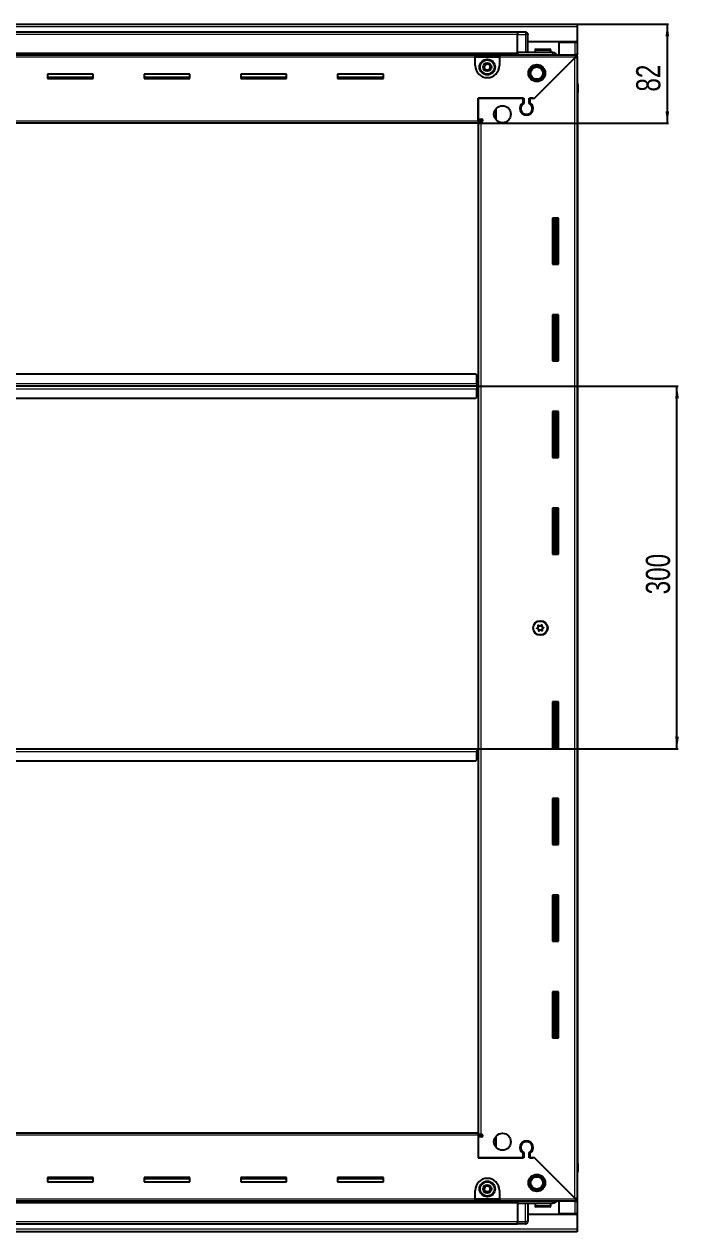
# Model space of a CAD drawing. Header units: millimetres. Extents: x -659 to 3930, y -2010 to 1462.
# Drawn here: x 3388 to 3930, y 274 to 1273 of the extents above; entities that cross this region are included whole.
import ezdxf

# ---------------------------------------------------------------- set-up
doc = ezdxf.new("R2010")
doc.units = ezdxf.units.MM
doc.layers.add('FORMAT', color=7, linetype='Continuous')
doc.styles.add('SLDTEXTSTYLE0', font='TXT', dxfattribs={"width": 0.75})
doc.dimstyles.new('SLDDIMSTYLE0', dxfattribs={"dimtxt": 20, "dimasz": 10, "dimexe": 0, "dimexo": 0.0625, "dimgap": 5, "dimtad": 2, "dimdec": 1, "dimrnd": 1e-09, "dimzin": 12, "dimdsep": 46, "dimtxsty": 'SLDTEXTSTYLE0', "dimsah": 1, "dimcen": 0.09, "dimadec": 0, "dimazin": 3, "dimtfac": 1, "dimtofl": 0, "dimtmove": 0, "dimatfit": 3, "dimfxl": 0, "dimfrac": 2, "dimtolj": 1, "dimtzin": 12, "dimarcsym": 0})

# ---------------------------------------------------------------- blocks, each defined once
blk = doc.blocks.new('_D_7')
at = {"layer": 'FORMAT'}
for p, q in [((3845.5, 1272.83), (3920.99, 1272.83)), ((3919.99, 1272.83), (3919.99, 1190.83)), ((3763.5, 1190.83), (3920.99, 1190.83))]:
    blk.add_line(p, q, dxfattribs=at)
for points in [[(3919.99, 1272.83), (3918.45, 1262.83), (3921.53, 1262.83)], [(3919.99, 1190.83), (3921.53, 1200.83), (3918.45, 1200.83)]]:
    blk.add_solid(points, dxfattribs=at)
at = {"layer": 'FORMAT', "insert": (3894.21, 1217.05), "char_height": 20, "attachment_point": 1, "rotation": 90, "style": 'SLDTEXTSTYLE0'}
blk.add_mtext('82', dxfattribs=at)
blk = doc.blocks.new('_D_8')
at = {"layer": 'FORMAT'}
for p, q in [((3762.5, 973.33), (3928.99, 973.33)), ((3927.99, 673.33), (3927.99, 973.33)), ((3762.5, 673.33), (3928.99, 673.33))]:
    blk.add_line(p, q, dxfattribs=at)
for points in [[(3927.99, 973.33), (3926.45, 963.33), (3929.53, 963.33)], [(3927.99, 673.33), (3929.53, 683.33), (3926.45, 683.33)]]:
    blk.add_solid(points, dxfattribs=at)
at = {"layer": 'FORMAT', "insert": (3902.21, 801.16), "char_height": 20, "attachment_point": 1, "rotation": 90, "style": 'SLDTEXTSTYLE0'}
blk.add_mtext('300', dxfattribs=at)

msp = doc.modelspace()

# ---------------------------------------------------------------- linework, layer by layer
at = {"color": 7, "linetype": 'Continuous', "lineweight": 25}
for p, q in [((2846.49, 1272.83), (3845.49, 1272.83)), ((3845.49, 1272.83), (3845.49, 1270.73)), ((3845.49, 1270.73), (3845.49, 1258.33)), ((3795.99, 1266.18), (2895.99, 1266.18)), ((3795.99, 1266.33), (3795.99, 1266.33)), ((3802.49, 1266.33), (3795.99, 1266.33)), ((3802.49, 1266.33), (3795.99, 1266.33)), ((3795.99, 1266.33), (3795.99, 1264.33)), ((3795.99, 1249.33), (3795.99, 1264.33)), ((3804.49, 1264.33), (3804.49, 1264.33)), ((3804.49, 1249.33), (3804.49, 1264.33)), ((3824.99, 1249.33), (3795.99, 1249.33)), ((3795.99, 1249.33), (3795.99, 1248.83)), ((3795.99, 1249.3), (3796.06, 1247.58)), ((3845.49, 1258.33), (3804.49, 1258.33)), ((3810.49, 1251.23), (3810.49, 1249.33)), ((3811.29, 1252.03), (3822.69, 1252.03)), ((3823.49, 1249.33), (3823.49, 1251.23)), ((3830.49, 1247.58), (3830.49, 1257.83)), ((3830.49, 1257.83), (3843.39, 1257.83)), ((3843.39, 1257.83), (3845.49, 1257.83)), ((3843.99, 1257.83), (3843.99, 1258.33)), ((3845.49, 1257.83), (3845.49, 1258.33)), ((3845.49, 1257.83), (3845.49, 1247.58)), ((2895.99, 1248.18), (3795.99, 1248.18)), ((2930.99, 1247.58), (3760.99, 1247.58)), ((3760.99, 1245.48), (3760.99, 1247.58)), ((3760.99, 1247.58), (3780.99, 1247.58)), ((3760.99, 1246.08), (3780.99, 1246.08)), ((3760.99, 1238.58), (3760.99, 1245.48)), ((3780.99, 1247.58), (3844.49, 1247.58)), ((3780.99, 1247.58), (3780.99, 1245.48)), ((3780.99, 1245.48), (3780.99, 1238.58)), ((3843.39, 1244.98), (3809.29, 1210.88)), ((3809.99, 1211.58), (3843.89, 1245.48)), ((3843.99, 1245.58), (3845.49, 1245.58)), ((3844.49, 1246.08), (3844.49, 1247.58)), ((3844.49, 1247.58), (3845.49, 1247.58)), ((3844.49, 1246.08), (3845.49, 1246.08)), ((3845.49, 1246.08), (3845.49, 1247.58)), ((3845.49, 1246.08), (3845.49, 1245.58)), ((3845.49, 1245.58), (3845.49, 301.08)), ((3444.99, 1231.33), (3406.99, 1231.33)), ((3406.99, 1231.33), (3406.99, 1227.83)), ((3444.99, 1227.83), (3444.99, 1231.33)), ((3524.99, 1231.33), (3486.99, 1231.33)), ((3486.99, 1231.33), (3486.99, 1227.83)), ((3524.99, 1227.83), (3524.99, 1231.33)), ((3604.99, 1231.33), (3566.99, 1231.33)), ((3566.99, 1231.33), (3566.99, 1227.83)), ((3604.99, 1227.83), (3604.99, 1231.33)), ((3684.99, 1231.33), (3646.99, 1231.33)), ((3646.99, 1231.33), (3646.99, 1227.83)), ((3684.99, 1227.83), (3684.99, 1231.33)), ((3444.99, 1228.58), (3406.99, 1228.58)), ((3406.99, 1227.83), (3444.99, 1227.83)), ((3524.99, 1228.58), (3486.99, 1228.58)), ((3486.99, 1227.83), (3524.99, 1227.83)), ((3604.99, 1228.58), (3566.99, 1228.58)), ((3566.99, 1227.83), (3604.99, 1227.83)), ((3684.99, 1228.58), (3646.99, 1228.58)), ((3646.99, 1227.83), (3684.99, 1227.83)), ((3845.49, 1224.15), (3845.49, 1224.15)), ((3845.99, 1222.83), (3845.99, 1216.33)), ((3845.99, 1216.33), (3845.99, 1222.83)), ((3763.49, 1211.58), (3763.49, 1194.33)), ((3800.49, 1211.58), (3763.49, 1211.58)), ((3763.49, 1211.58), (3801.19, 1211.58)), ((3763.49, 1192.93), (3763.49, 1211.58)), ((3800.49, 1211.58), (3800.49, 1207.69)), ((3801.19, 1211.58), (3801.19, 1207.29)), ((3805.79, 1211.58), (3809.99, 1211.58)), ((3805.79, 1207.29), (3805.79, 1211.58)), ((3808.59, 1211.58), (3806.49, 1211.58)), ((3806.49, 1207.69), (3806.49, 1211.58)), ((3809.29, 1210.88), (3808.59, 1211.58)), ((3845.49, 1216.33), (3845.99, 1216.33)), ((3845.84, 330.33), (3845.84, 1216.33)), ((3845.99, 1216.33), (3845.99, 1216.33)), ((3845.99, 1216.33), (3845.99, 1216.33)), ((3777.99, 1202.66), (3777.99, 1194)), ((3763.49, 1190.83), (2928.49, 1190.83)), ((3763.49, 1194.33), (3766.34, 1194.33)), ((3765.49, 1193.33), (3763.49, 1193.33)), ((3763.49, 1192.93), (3763.49, 1190.83)), ((3763.49, 1192.33), (3765.59, 1192.33)), ((3763.49, 1190.83), (3763.49, 355.83)), ((3765.49, 1192.33), (3765.49, 1193.33)), ((3766.34, 1192.33), (3765.59, 1192.33)), ((3805.49, 1198.72), (3805.49, 1197.96)), ((3824.99, 1112.33), (3824.99, 1074.33)), ((3829.99, 1112.33), (3824.99, 1112.33)), ((3826.01, 1112.33), (3826.01, 1074.33)), ((3826.05, 1112.33), (3826.05, 1074.33)), ((3827.84, 1112.33), (3827.84, 1074.33)), ((3829.99, 1074.33), (3829.99, 1112.33)), ((3824.99, 1074.33), (3829.99, 1074.33)), ((3824.99, 1032.33), (3824.99, 994.33)), ((3829.99, 1032.33), (3824.99, 1032.33)), ((3826.01, 1032.33), (3826.01, 994.33)), ((3826.05, 1032.33), (3826.05, 994.33)), ((3827.84, 1032.33), (3827.84, 994.33)), ((3829.99, 994.33), (3829.99, 1032.33)), ((3824.99, 994.33), (3829.99, 994.33)), ((3761.49, 983.33), (2930.49, 983.33)), ((3762.49, 982.33), (3761.49, 983.33)), ((3762.49, 975.43), (3762.49, 982.33)), ((3762.49, 973.33), (2929.49, 973.33)), ((3762.74, 976.18), (3762.49, 976.18)), ((3762.49, 975.43), (3762.49, 973.33)), ((3762.49, 973.33), (3762.49, 971.23)), ((3762.49, 964.33), (3762.49, 971.23)), ((3762.49, 970.48), (3762.74, 970.48)), ((3762.74, 973.33), (3762.74, 976.18)), ((3762.74, 970.48), (3762.74, 973.33)), ((3763.49, 973.33), (3762.74, 973.33)), ((2930.49, 963.33), (3761.49, 963.33)), ((3761.49, 963.33), (3762.49, 964.33)), ((3824.99, 952.33), (3824.99, 914.33)), ((3829.99, 952.33), (3824.99, 952.33)), ((3826.01, 952.33), (3826.01, 914.33)), ((3826.05, 952.33), (3826.05, 914.33)), ((3827.84, 952.33), (3827.84, 914.33)), ((3829.99, 914.33), (3829.99, 952.33)), ((3824.99, 914.33), (3829.99, 914.33)), ((3824.99, 872.33), (3824.99, 834.33)), ((3829.99, 872.33), (3824.99, 872.33)), ((3826.01, 872.33), (3826.01, 834.33)), ((3826.05, 872.33), (3826.05, 834.33)), ((3827.84, 872.33), (3827.84, 834.33)), ((3829.99, 834.33), (3829.99, 872.33)), ((3824.99, 834.33), (3829.99, 834.33)), ((3824.99, 712.33), (3824.99, 674.33)), ((3829.99, 712.33), (3824.99, 712.33)), ((3826.01, 712.33), (3826.01, 674.33)), ((3826.05, 712.33), (3826.05, 674.33)), ((3827.84, 712.33), (3827.84, 674.33)), ((3829.99, 674.33), (3829.99, 712.33)), ((2929.49, 673.33), (3762.49, 673.33)), ((3762.49, 673.33), (3762.49, 671.23)), ((3762.49, 664.33), (3762.49, 671.23)), ((3762.49, 670.48), (3762.74, 670.48)), ((3762.74, 670.48), (3762.74, 673.33)), ((3762.74, 673.33), (3763.49, 673.33)), ((3824.99, 674.33), (3829.99, 674.33)), ((2930.49, 663.33), (3761.49, 663.33)), ((3761.49, 663.33), (3762.49, 664.33)), ((3824.99, 632.33), (3824.99, 594.33)), ((3829.99, 632.33), (3824.99, 632.33)), ((3826.01, 632.33), (3826.01, 594.33)), ((3826.05, 632.33), (3826.05, 594.33)), ((3827.84, 632.33), (3827.84, 594.33)), ((3829.99, 594.33), (3829.99, 632.33)), ((3824.99, 594.33), (3829.99, 594.33)), ((3824.99, 552.33), (3824.99, 514.33)), ((3829.99, 552.33), (3824.99, 552.33)), ((3826.01, 552.33), (3826.01, 514.33)), ((3826.05, 552.33), (3826.05, 514.33)), ((3827.84, 552.33), (3827.84, 514.33)), ((3829.99, 514.33), (3829.99, 552.33)), ((3824.99, 514.33), (3829.99, 514.33)), ((3824.99, 472.33), (3824.99, 434.33)), ((3829.99, 472.33), (3824.99, 472.33)), ((3826.01, 472.33), (3826.01, 434.33)), ((3826.05, 472.33), (3826.05, 434.33)), ((3827.84, 472.33), (3827.84, 434.33)), ((3829.99, 434.33), (3829.99, 472.33)), ((3824.99, 434.33), (3829.99, 434.33)), ((2928.49, 355.83), (3763.49, 355.83)), ((3763.49, 355.83), (3763.49, 353.73)), ((3765.59, 354.33), (3763.49, 354.33)), ((3763.49, 353.73), (3763.49, 335.08)), ((3763.49, 353.33), (3765.49, 353.33)), ((3763.49, 352.33), (3763.49, 335.08)), ((3766.34, 352.33), (3763.49, 352.33)), ((3765.49, 353.33), (3765.49, 354.33)), ((3765.59, 354.33), (3766.34, 354.33)), ((3777.99, 352.66), (3777.99, 344)), ((3805.49, 348.7), (3805.49, 347.94)), ((3763.49, 335.08), (3800.49, 335.08)), ((3801.19, 335.08), (3763.49, 335.08)), ((3800.49, 338.97), (3800.49, 335.08)), ((3801.19, 339.37), (3801.19, 335.08)), ((3805.79, 335.08), (3805.79, 339.37)), ((3809.99, 335.08), (3805.79, 335.08)), ((3806.49, 335.08), (3806.49, 338.97)), ((3806.49, 335.08), (3808.59, 335.08)), ((3808.59, 335.08), (3809.29, 335.78)), ((3809.29, 335.78), (3843.39, 301.68)), ((3843.89, 301.18), (3809.99, 335.08)), ((3845.49, 330.33), (3845.99, 330.33)), ((3845.99, 330.33), (3845.99, 330.33)), ((3845.99, 323.83), (3845.99, 330.33)), ((3845.99, 330.33), (3845.99, 323.83)), ((3444.99, 318.83), (3406.99, 318.83)), ((3406.99, 318.83), (3406.99, 315.33)), ((3406.99, 318.08), (3444.99, 318.08)), ((3406.99, 315.33), (3444.99, 315.33)), ((3444.99, 315.33), (3444.99, 318.83)), ((3524.99, 318.83), (3486.99, 318.83)), ((3486.99, 318.83), (3486.99, 315.33)), ((3486.99, 318.08), (3524.99, 318.08)), ((3486.99, 315.33), (3524.99, 315.33)), ((3524.99, 315.33), (3524.99, 318.83)), ((3604.99, 318.83), (3566.99, 318.83)), ((3566.99, 318.83), (3566.99, 315.33)), ((3566.99, 318.08), (3604.99, 318.08)), ((3566.99, 315.33), (3604.99, 315.33)), ((3604.99, 315.33), (3604.99, 318.83)), ((3684.99, 318.83), (3646.99, 318.83)), ((3646.99, 318.83), (3646.99, 315.33)), ((3646.99, 318.08), (3684.99, 318.08)), ((3646.99, 315.33), (3684.99, 315.33)), ((3684.99, 315.33), (3684.99, 318.83)), ((3760.99, 301.18), (3760.99, 308.08)), ((3760.99, 299.08), (3760.99, 301.18)), ((3780.99, 300.58), (3760.99, 300.58)), ((3780.99, 308.08), (3780.99, 301.18)), ((3780.99, 301.18), (3780.99, 299.08)), ((3843.99, 301.08), (3845.49, 301.08)), ((3844.49, 300.58), (3844.49, 299.08)), ((3845.49, 300.58), (3844.49, 300.58)), ((3845.49, 301.08), (3845.49, 300.58)), ((3845.49, 300.58), (3845.49, 299.08)), ((3795.99, 298.48), (2895.99, 298.48)), ((3760.99, 299.08), (2930.99, 299.08)), ((3780.99, 299.08), (3760.99, 299.08)), ((3844.49, 299.08), (3780.99, 299.08)), ((3796.06, 299.08), (3795.99, 297.36)), ((3795.99, 297.33), (3795.99, 297.83)), ((3824.99, 297.33), (3795.99, 297.33)), ((3795.99, 297.33), (3795.99, 282.33)), ((3804.49, 297.33), (3804.49, 282.33)), ((3810.49, 297.33), (3810.49, 295.43)), ((3818.28, 294.63), (3811.29, 294.63)), ((3822.69, 294.63), (3818.28, 294.63)), ((3823.49, 295.43), (3823.49, 297.33)), ((3830.49, 288.83), (3830.49, 299.08)), ((3845.49, 299.08), (3844.49, 299.08)), ((3845.49, 299.08), (3845.49, 288.83)), ((2895.99, 280.48), (3795.99, 280.48)), ((3795.99, 280.33), (3795.99, 282.33)), ((3795.99, 280.33), (3795.99, 280.33)), ((3802.49, 280.33), (3795.99, 280.33)), ((3795.99, 280.33), (3795.99, 280.33)), ((3802.49, 280.33), (3795.99, 280.33)), ((3803.81, 280.83), (3803.81, 280.83)), ((3804.49, 288.33), (3845.49, 288.33)), ((3843.39, 288.83), (3830.49, 288.83)), ((3845.49, 288.83), (3843.39, 288.83)), ((3843.99, 288.33), (3843.99, 288.83)), ((3845.49, 288.33), (3845.49, 288.83)), ((3845.49, 288.33), (3845.49, 275.93)), ((3845.49, 273.83), (2846.49, 273.83)), ((3845.49, 275.93), (3845.49, 273.83))]:
    msp.add_line(p, q, dxfattribs=at)
at = {"color": 8, "linetype": 'Continuous', "lineweight": 18}
for p, q in [((3845.49, 1270.73), (2846.49, 1270.73)), ((3795.99, 1264.18), (2895.99, 1264.18)), ((3795.99, 1264.33), (3802.49, 1264.33)), ((3802.49, 1266.33), (3802.49, 1264.33)), ((3804.49, 1264.33), (3802.49, 1264.33)), ((3802.49, 1264.33), (3802.49, 1249.33)), ((3795.99, 1248.83), (2895.99, 1248.83)), ((3810.49, 1251.23), (3823.49, 1251.23)), ((3843.39, 1258.33), (3843.39, 1257.83)), ((3843.39, 1257.83), (3843.39, 1247.58)), ((3795.99, 1247.59), (2895.99, 1247.59)), ((3760.99, 1245.48), (2930.99, 1245.48)), ((3760.99, 1245.48), (3780.99, 1245.48)), ((3843.89, 1245.48), (3780.99, 1245.48)), ((3843.39, 301.68), (3843.39, 1244.98)), ((3845.49, 1222.83), (3845.99, 1222.83)), ((2928.49, 1192.93), (3763.49, 1192.93)), ((3765.59, 1192.33), (3765.59, 354.33)), ((3827.25, 1074.33), (3827.25, 1112.33)), ((3828.49, 1074.33), (3828.49, 1112.33)), ((3827.25, 994.33), (3827.25, 1032.33)), ((3828.49, 994.33), (3828.49, 1032.33)), ((3762.49, 975.43), (2929.49, 975.43)), ((2929.49, 971.23), (3762.49, 971.23)), ((3827.25, 914.33), (3827.25, 952.33)), ((3828.49, 914.33), (3828.49, 952.33)), ((3827.25, 834.33), (3827.25, 872.33)), ((3828.49, 834.33), (3828.49, 872.33)), ((3827.25, 674.33), (3827.25, 712.33)), ((3828.49, 674.33), (3828.49, 712.33)), ((2929.49, 671.23), (3762.49, 671.23)), ((3827.25, 594.33), (3827.25, 632.33)), ((3828.49, 594.33), (3828.49, 632.33)), ((3827.25, 514.33), (3827.25, 552.33)), ((3828.49, 514.33), (3828.49, 552.33)), ((3827.25, 434.33), (3827.25, 472.33)), ((3828.49, 434.33), (3828.49, 472.33)), ((3763.49, 353.73), (2928.49, 353.73)), ((3845.49, 323.83), (3845.99, 323.83)), ((2930.99, 301.18), (3760.99, 301.18)), ((3780.99, 301.18), (3760.99, 301.18)), ((3780.99, 301.18), (3843.89, 301.18)), ((2895.99, 299.07), (3795.99, 299.07)), ((2895.99, 297.83), (3795.99, 297.83)), ((3802.49, 282.33), (3802.49, 297.33)), ((3818.46, 295.43), (3810.49, 295.43)), ((3823.49, 295.43), (3818.46, 295.43)), ((3843.39, 299.08), (3843.39, 288.83)), ((2895.99, 282.48), (3795.99, 282.48)), ((3795.99, 282.33), (3802.49, 282.33)), ((3804.49, 282.33), (3802.49, 282.33)), ((3802.49, 280.33), (3802.49, 282.33)), ((3843.39, 288.83), (3843.39, 288.33)), ((3845.49, 275.93), (2846.49, 275.93))]:
    msp.add_line(p, q, dxfattribs=at)
at = {"color": 7, "linetype": 'Continuous', "lineweight": 25, "flags": 128}
msp.add_lwpolyline([(3804.34, 1265.08), (3804.45, 1264.72), (3804.49, 1264.33)], dxfattribs=at)
at = {"color": 7, "linetype": 'Continuous', "lineweight": 25}
for centre, radius in [((3770.99, 1237.33), 6.5), ((3770.99, 1237.33), 3.46), ((3811.99, 1232.33), 7), ((3811.99, 1232.33), 6.03), ((3811.99, 1232.33), 5.1), ((3783.49, 1198.33), 7), ((3814.99, 773.33), 6), ((3814.84, 773.33), 5.78), ((3814.84, 773.33), 1.85), ((3783.49, 348.33), 7), ((3811.99, 314.33), 7), ((3811.99, 314.33), 6.03), ((3770.99, 309.33), 6.5), ((3770.99, 309.33), 3.46), ((3811.99, 314.33), 5.1)]:
    msp.add_circle(centre, radius, dxfattribs=at)
at = {"color": 8, "linetype": 'Continuous', "lineweight": 18}
for centre in [(3770.99, 1237.33), (3770.99, 309.33)]:
    msp.add_circle(centre, 5.7, dxfattribs=at)
at = {"color": 7, "linetype": 'Continuous', "lineweight": 25}
for centre, radius, start, end in [((3802.49, 1264.33), 2, 0, 90), ((3804.69, 1249.53), 0.2, 180, 270), ((3811.29, 1251.23), 0.8, 90, 180), ((3822.69, 1251.23), 0.8, 0, 90), ((3770.99, 1237.33), 2.5, 100.11158, 160.11158), ((3770.99, 1237.33), 2.5, 40.11158, 100.11158), ((3770.99, 1237.33), 2.5, 340.11158, 40.11158), ((3770.99, 1238.58), 10, 180, 270), ((3770.99, 1237.33), 2.5, 160.11158, 220.11158), ((3770.99, 1237.33), 2.5, 220.11158, 280.11158), ((3770.99, 1238.58), 10, 270, 0), ((3770.99, 1237.33), 2.5, 280.11158, 340.11158), ((3843.99, 1222.83), 2, 0, 41.40962), ((3803.49, 1203.08), 5.5, 123.05573, 56.94427), ((3803.49, 1203.08), 4.8, 118.63099, 61.36901), ((3766.34, 1193.33), 1, 270, 90), ((3766.34, 353.33), 1, 270, 90), ((3803.49, 343.58), 5.5, 303.05573, 236.94427), ((3803.49, 343.58), 4.8, 298.63099, 241.36901), ((3843.99, 323.83), 2, 318.59038, 0), ((3770.99, 308.08), 10, 90, 180), ((3770.99, 309.33), 2.5, 147.04236, 207.04236), ((3770.99, 309.33), 2.5, 87.04236, 147.04236), ((3770.99, 308.08), 10, 0, 90), ((3770.99, 309.33), 2.5, 27.04236, 87.04236), ((3770.99, 309.33), 2.5, 327.04236, 27.04236), ((3770.99, 309.33), 2.5, 207.04236, 267.04236), ((3770.99, 309.33), 2.5, 267.04236, 327.04236), ((3804.69, 297.13), 0.2, 90, 180), ((3811.29, 295.43), 0.8, 180, 270), ((3822.69, 295.43), 0.8, 270, 0), ((3802.49, 282.33), 2, 270, 0), ((3802.49, 282.33), 2, 311.40962, 0)]:
    msp.add_arc(centre, radius, start, end, dxfattribs=at)
for points, knots in [([(3795.99, 1249.33), (3795.99, 1249.29), (3795.99, 1249.22), (3795.99, 1248.6), (3795.99, 1248.02), (3795.99, 1247.62), (3795.99, 1247.59)], [0, 0, 0, 0, 0.324279, 0.648558, 0.972836, 1, 1, 1, 1]), ([(3828.2, 1247.58), (3828.08, 1247.78), (3827.7, 1248.43), (3826.54, 1249.14), (3825.51, 1249.27), (3824.99, 1249.33)], [0, 0, 0, 0, 0.1822499, 0.5911249, 1, 1, 1, 1]), ([(3768.15, 1236.82), (3768.19, 1236.94), (3768.39, 1237.5), (3768.73, 1238.44), (3769.01, 1239.21), (3769.13, 1239.54)], [0, 0, 0, 0, 0.133125, 0.637099, 1, 1, 1, 1]), ([(3769.13, 1239.54), (3769.64, 1239.63), (3770.59, 1239.8), (3771.53, 1239.97), (3771.97, 1240.04)], [0, 0, 0, 0, 0.534686, 1, 1, 1, 1]), ([(3771.97, 1240.04), (3772.3, 1239.65), (3772.92, 1238.91), (3773.54, 1238.18), (3773.83, 1237.84)], [0, 0, 0, 0, 0.534686, 1, 1, 1, 1]), ([(3843.39, 1244.98), (3843.64, 1245.03), (3844.13, 1245.12), (3844.78, 1245.25), (3845.24, 1245.38), (3845.46, 1245.49), (3845.48, 1245.56), (3845.49, 1245.58)], [0, 0, 0, 0, 0.230255, 0.448522, 0.666786, 0.88505, 1, 1, 1, 1]), ([(3844.49, 1247.58), (3844.44, 1247.55), (3844.35, 1247.5), (3844.22, 1247.11), (3844.09, 1246.55), (3843.98, 1245.97), (3843.91, 1245.61), (3843.89, 1245.48)], [0, 0, 0, 0, 0.230255, 0.448522, 0.666786, 0.88505, 1, 1, 1, 1]), ([(3770.01, 1234.62), (3769.67, 1235.01), (3769.05, 1235.75), (3768.43, 1236.48), (3768.15, 1236.82)], [0, 0, 0, 0, 0.5346859, 1, 1, 1, 1]), ([(3772.85, 1235.12), (3772.34, 1235.03), (3771.39, 1234.86), (3770.45, 1234.69), (3770.01, 1234.62)], [0, 0, 0, 0, 0.534686, 1, 1, 1, 1]), ([(3773.83, 1237.84), (3773.71, 1237.51), (3773.43, 1236.74), (3773.09, 1235.8), (3772.89, 1235.24), (3772.85, 1235.12)], [0, 0, 0, 0, 0.362901, 0.866875, 1, 1, 1, 1]), ([(3813.2, 775.6), (3813.19, 775.59), (3813.17, 775.57), (3813.16, 775.52), (3813.15, 775.37), (3813.21, 774.99), (3813.28, 774.45), (3813.05, 773.87), (3812.65, 773.54), (3812.32, 773.33), (3812.13, 773.18), (3812.07, 773.11), (3812.05, 773.07), (3812.05, 773.04), (3812.07, 773.01), (3812.11, 772.96), (3812.35, 772.83), (3812.8, 772.68), (3813.4, 772.29), (3813.57, 771.6), (3813.58, 771.13), (3813.62, 770.86), (3813.66, 770.8), (3813.68, 770.78), (3813.71, 770.77), (3813.74, 770.77), (3813.79, 770.78), (3813.86, 770.82), (3814.04, 770.95), (3814.34, 771.19), (3814.78, 771.46), (3815.41, 771.5), (3815.9, 771.26), (3816.25, 771.08), (3816.39, 771.04), (3816.45, 771.04), (3816.48, 771.06), (3816.5, 771.09), (3816.52, 771.14), (3816.52, 771.29), (3816.47, 771.67), (3816.39, 772.2), (3816.63, 772.79), (3817.03, 773.12), (3817.35, 773.33), (3817.55, 773.48), (3817.61, 773.55), (3817.62, 773.59), (3817.62, 773.62), (3817.61, 773.65), (3817.56, 773.7), (3817.33, 773.83), (3816.88, 773.98), (3816.28, 774.37), (3816.1, 775.06), (3816.1, 775.53), (3816.05, 775.8), (3816.02, 775.86), (3816, 775.88), (3815.97, 775.89), (3815.93, 775.89), (3815.89, 775.88), (3815.82, 775.84), (3815.63, 775.71), (3815.33, 775.47), (3814.9, 775.2), (3814.26, 775.16), (3813.78, 775.4), (3813.43, 775.58), (3813.29, 775.62), (3813.23, 775.62), (3813.21, 775.61), (3813.2, 775.6)], [0, 0, 0, 0, 0.002009, 0.00442, 0.009365, 0.025528, 0.067705, 0.095786, 0.124646, 0.150342, 0.160519, 0.163394, 0.165697, 0.167245, 0.168874, 0.17077, 0.178606, 0.211994, 0.249994, 0.287995, 0.321383, 0.329219, 0.331115, 0.332744, 0.334292, 0.336217, 0.338535, 0.341318, 0.349662, 0.375358, 0.404217, 0.432298, 0.474475, 0.490639, 0.496669, 0.49844, 0.5, 0.502009, 0.50442, 0.509365, 0.525528, 0.567705, 0.595786, 0.624646, 0.650342, 0.660519, 0.663394, 0.665697, 0.667245, 0.668874, 0.67077, 0.678606, 0.711994, 0.749994, 0.787995, 0.821383, 0.829219, 0.831115, 0.832744, 0.834292, 0.836217, 0.838535, 0.841318, 0.849662, 0.875358, 0.904217, 0.932298, 0.974475, 0.990639, 0.996669, 0.99844, 1, 1, 1, 1]), ([(3768.1, 309.48), (3768.39, 309.91), (3768.91, 310.72), (3769.43, 311.53), (3769.68, 311.9)], [0, 0, 0, 0, 0.534686, 1, 1, 1, 1]), ([(3769.68, 311.9), (3769.8, 311.89), (3770.4, 311.86), (3771.39, 311.81), (3772.21, 311.77), (3772.56, 311.75)], [0, 0, 0, 0, 0.133125, 0.637099, 1, 1, 1, 1]), ([(3772.56, 311.75), (3772.79, 311.29), (3773.23, 310.43), (3773.67, 309.58), (3773.87, 309.18)], [0, 0, 0, 0, 0.534686, 1, 1, 1, 1]), ([(3769.42, 306.91), (3769.18, 307.37), (3768.74, 308.23), (3768.31, 309.08), (3768.1, 309.48)], [0, 0, 0, 0, 0.5346859, 1, 1, 1, 1]), ([(3772.3, 306.76), (3771.96, 306.78), (3771.13, 306.82), (3770.14, 306.87), (3769.54, 306.9), (3769.42, 306.91)], [0, 0, 0, 0, 0.362901, 0.866875, 1, 1, 1, 1]), ([(3773.87, 309.18), (3773.59, 308.75), (3773.07, 307.94), (3772.54, 307.13), (3772.3, 306.76)], [0, 0, 0, 0, 0.534686, 1, 1, 1, 1]), ([(3845.49, 301.08), (3845.46, 301.13), (3845.41, 301.22), (3845.02, 301.35), (3844.46, 301.48), (3843.88, 301.59), (3843.51, 301.66), (3843.39, 301.68)], [0, 0, 0, 0, 0.230255, 0.448522, 0.666786, 0.88505, 1, 1, 1, 1]), ([(3843.89, 301.18), (3843.93, 300.93), (3844.02, 300.43), (3844.16, 299.79), (3844.29, 299.33), (3844.4, 299.11), (3844.46, 299.09), (3844.49, 299.08)], [0, 0, 0, 0, 0.230255, 0.448522, 0.666786, 0.88505, 1, 1, 1, 1]), ([(3795.99, 297.33), (3795.99, 297.37), (3795.99, 297.44), (3795.99, 298.06), (3795.99, 298.64), (3795.99, 299.03), (3795.99, 299.07)], [0, 0, 0, 0, 0.324279, 0.648558, 0.972836, 1, 1, 1, 1]), ([(3828.2, 299.08), (3828.08, 298.88), (3827.7, 298.23), (3826.54, 297.52), (3825.51, 297.39), (3824.99, 297.33)], [0, 0, 0, 0, 0.18225, 0.591125, 1, 1, 1, 1])]:
    msp.add_open_spline(points, degree=3, knots=knots, dxfattribs=at)
at = {"color": 8, "linetype": 'Continuous', "lineweight": 18}
for points, knots in [([(3824.99, 1249.33), (3824.99, 1249.28), (3824.99, 1249.21), (3824.99, 1248.78), (3824.99, 1248.32), (3824.99, 1247.91), (3824.99, 1247.64), (3824.99, 1247.58)], [0, 0, 0, 0, 0.3597529, 0.5534142, 0.7511852, 0.9489563, 1, 1, 1, 1]), ([(3824.99, 297.33), (3824.99, 297.38), (3824.99, 297.45), (3824.99, 297.88), (3824.99, 298.34), (3824.99, 298.75), (3824.99, 299.02), (3824.99, 299.08)], [0, 0, 0, 0, 0.359753, 0.553414, 0.751185, 0.948956, 1, 1, 1, 1])]:
    msp.add_open_spline(points, degree=3, knots=knots, dxfattribs=at)
at = {"color": 7, "linetype": 'Continuous', "lineweight": 25}
for points in [[(3843.39, 1244.98), (3843.47, 1245.03), (3843.62, 1245.13), (3843.82, 1245.28), (3843.96, 1245.43), (3843.98, 1245.53), (3843.99, 1245.58)], [(3844.49, 1246.08), (3844.44, 1246.07), (3844.34, 1246.05), (3844.19, 1245.91), (3844.04, 1245.72), (3843.94, 1245.56), (3843.89, 1245.48)], [(3843.99, 301.08), (3843.98, 301.13), (3843.96, 301.23), (3843.82, 301.38), (3843.62, 301.53), (3843.47, 301.63), (3843.39, 301.68)], [(3843.89, 301.18), (3843.94, 301.1), (3844.04, 300.94), (3844.19, 300.75), (3844.34, 300.61), (3844.44, 300.59), (3844.49, 300.58)]]:
    msp.add_open_spline(points, degree=3, dxfattribs=at)

# ---------------------------------------------------------------- dimensions: what is measured, and where the dimension line sits
at = {"layer": 'FORMAT'}
for base, p1, p2, picture, middle in [((3919.99, 1190.83), (3845.49, 1272.83), (3763.49, 1190.83), '_D_7', (3919.99, 1231.83)), ((3927.99, 973.33), (3762.49, 673.33), (3762.49, 973.33), '_D_8', (3927.99, 823.33))]:
    dim = msp.add_linear_dim(base=base, p1=p1, p2=p2, angle=90, dimstyle='SLDDIMSTYLE0', dxfattribs=at)
    dim.commit()
    dim.dimension.update_dxf_attribs({"geometry": picture, "text_midpoint": middle, "dimtype": 160})

doc.saveas('drawing.dxf')
